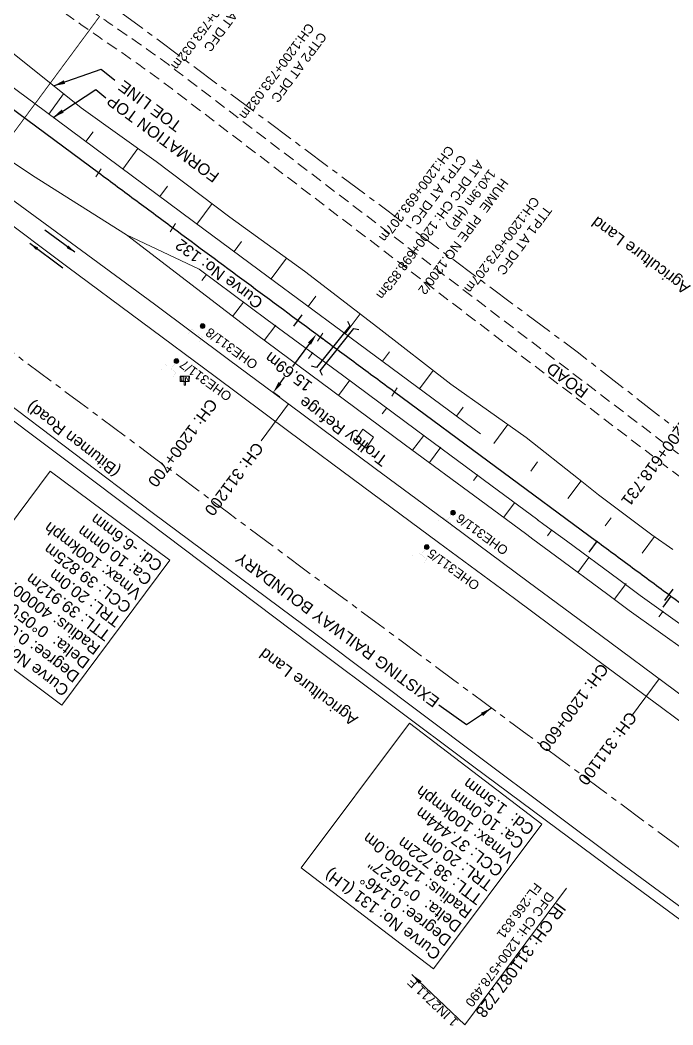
# Model space of a CAD drawing. Header units: metres. Extents: x 628798 to 649928, y 3375999 to 3390963.
# Drawn here: x 635751.7 to 635893.2, y 3386345.8 to 3386563.5 of the extents above; entities that cross this region are included whole.
import ezdxf
from ezdxf.enums import TextEntityAlignment as Align

# ---------------------------------------------------------------- set-up
doc = ezdxf.new("R2010")
doc.units = ezdxf.units.M
doc.header["$MEASUREMENT"] = 0
doc.header["$PDSIZE"] = 5
for name, pattern in [('CENTER', [2, 1.25, -0.25, 0.25, -0.25]), ('CENTER2', [1.125, 0.75, -0.125, 0.125, -0.125]), ('DASHED', [0.75, 0.5, -0.25]), ('PHANTOM2', [1.25, 0.625, -0.125, 0.125, -0.125, 0.125, -0.125])]:
    doc.linetypes.add(name, pattern=pattern)
doc.layers.get('Defpoints').update_dxf_attribs({"lineweight": 0})
for name, color, linetype, lineweight in [('_0', 7, 'Continuous', 0), ('C-ALIG-DG-LINE', 1, 'CENTER2', 70), ('C-ALIG-LABL-DG', 1, 'Continuous', 25), ('C-ALIG-LABL-DG-MARK', 1, 'Continuous', 25), ('Cardinal_Leader', 10, 'Continuous', 0), ('DFCC BOUNDARY', 6, 'CENTER', 0), ('DFCCIL TRACK', 1, 'Continuous', 0), ('Existing Chainage', 7, 'Continuous', 0), ('Existing IR Track', 143, 'Continuous', 0), ('Existing Railway Boundary', 7, 'CENTER', 0), ('flow direction', 7, 'Continuous', 0), ('MATCH LINE', 7, 'Continuous', 0), ('Name Board', 251, 'Continuous', 0), ('OHE MAST', 8, 'Continuous', 0), ('Proposed Curve_Details', 10, 'Continuous', 0), ('PROPOSED DFCC TOE LINE', 239, 'Continuous', 0), ('PROPOSED DFCC TOE SLOPES', 239, 'Continuous', 0), ('PROPOSED FORMATION LINE - PLAN', 187, 'Continuous', 0), ('PROPOSED GRADES IN PLAN', 10, 'Continuous', 0), ('Proposed TPTC Chainages', 10, 'Continuous', 0), ('Side Details', 251, 'Continuous', 0), ('Subroad Edge', 34, 'Continuous', 0), ('Text', 251, 'Continuous', 0), ('Trolley Stand', 251, 'Continuous', 0)]:
    doc.layers.add(name, color=color, linetype=linetype, lineweight=lineweight)
for name, color, linetype in [('Dimension', 10, 'Continuous'), ('PROPOSED ROAD', 10, 'Continuous'), ('Road', 1, 'Continuous')]:
    doc.layers.add(name, color=color, linetype=linetype)
doc.styles.add('ARIAL', font='arial.ttf')
doc.styles.add('NB', font='swissbo.ttf', dxfattribs={"height": 1.5})
doc.styles.get("Standard").update_dxf_attribs({"font": 'arial.ttf'})
doc.styles.add('Style-Arial', font='arial.ttf')
doc.styles.add('Text', font='arial.ttf', dxfattribs={"height": 2})
doc.dimstyles.new('DIM', dxfattribs={"dimtxt": 2.5, "dimasz": 2.5, "dimexe": 0.18, "dimexo": 0.0625, "dimgap": 0.09, "dimtad": 0, "dimtih": 1, "dimtoh": 1, "dimdec": 3, "dimzin": 0, "dimdsep": 46, "dimtxsty": 'Standard', "dimcen": 0.09, "dimadec": 0, "dimazin": 0, "dimtfac": 1, "dimtdec": 3, "dimtofl": 0, "dimtmove": 0, "dimatfit": 3, "dimfxl": 1, "dimtolj": 1, "dimtzin": 0, "dimarcsym": 0})
doc.dimstyles.new('ISO-25', dxfattribs={"dimtxt": 2.5, "dimasz": 2.5, "dimexe": 1.25, "dimexo": 0.625, "dimtad": 1, "dimtxsty": 'Standard', "dimcen": 2.5, "dimadec": 0, "dimazin": 0, "dimtfac": 1, "dimtmove": 0, "dimatfit": 3, "dimfxl": 1, "dimarcsym": 0})
doc.dimstyles.get("Standard").update_dxf_attribs({"dimtxt": 2.5, "dimasz": 2.5, "dimexe": 0.18, "dimexo": 0.0625, "dimgap": 0.09, "dimtad": 0, "dimtih": 1, "dimtoh": 1, "dimdec": 3, "dimzin": 0, "dimdsep": 46, "dimtxsty": 'Standard', "dimcen": 0.09, "dimadec": 0, "dimazin": 0, "dimtfac": 1, "dimtdec": 3, "dimtofl": 0, "dimtmove": 0, "dimatfit": 3, "dimfxl": 1, "dimtolj": 1, "dimtzin": 0, "dimarcsym": 0})

# ---------------------------------------------------------------- blocks, each defined once
blk = doc.blocks.new('NB')
for p, q in [((-0.98, 0.82), (-0.98, 1.98)), ((-0.98, 1.98), (0.98, 1.98)), ((-0.98, 0.82), (0.98, 0.82)), ((-0.13, 0.82), (-0.13, 0)), ((-0.13, 0), (0.13, 0)), ((0.13, 0.82), (0.13, 0)), ((0.98, 1.98), (0.98, 0.82))]:
    blk.add_line(p, q)
at = {"style": 'NB', "width": 1.025371}
blk.add_text('NB', height=0.988, rotation=180, dxfattribs=at).set_placement((-0.02, 1.38), align=Align.MIDDLE_CENTER)
blk = doc.blocks.new('OHE MAST')
h = blk.add_hatch(color=256)
edge = h.paths.add_edge_path()
edge.add_arc((0, 0), 0.514, 0, 360)
at = {"const_width": 0.01, "flags": 128}
for points in [[(1.5, 3.5), (1.5, 2), (-1.5, 2), (-1.5, 3.5)], [(0, 2), (0, 0)]]:
    blk.add_lwpolyline(points, dxfattribs=at)
blk.add_circle((0, 0), 0.514)
blk = doc.blocks.new('*D79')
at = {"layer": 'Defpoints', "color": 0, "transparency": 16777216}
for p in [(635817.48, 3386494.32), (635806.6, 3386482.86), (635808.12, 3386481.73)]:
    blk.add_point(p, dxfattribs=at)
at = {"layer": 'Dimension', "color": 0, "lineweight": -2, "transparency": 16777216}
for p, q in [((635817.38, 3386494.4), (635815.86, 3386495.53)), ((635814.47, 3386493.45), (635810.76, 3386488.46)), ((635808.09, 3386484.87), (635809.09, 3386486.21)), ((635808.02, 3386481.81), (635806.5, 3386482.94))]:
    blk.add_line(p, q, dxfattribs=at)
at = {"layer": 'Dimension', "color": 0, "transparency": 16777216}
for points in [[(635814.13, 3386493.7), (635814.8, 3386493.2), (635815.96, 3386495.45)], [(635807.76, 3386485.12), (635808.43, 3386484.62), (635806.6, 3386482.86)]]:
    blk.add_solid(points, dxfattribs=at)
at = {"layer": 'Dimension', "color": 0, "lineweight": 0, "transparency": 16777216, "insert": (635809.92, 3386487.33), "char_height": 2.5, "attachment_point": 5, "rotation": 143, "style": 'Style-Arial'}
blk.add_mtext('\\A1;15.69m', dxfattribs=at)
blk = doc.blocks.new('TerminatorOpen_0.5')
at = {"color": 0, "linetype": 'ByBlock', "lineweight": -2}
for q in [(-1, 0.25), (-1, 0), (-1, -0.25)]:
    blk.add_line((0, 0), q, dxfattribs=at)
blk = doc.blocks.new('Tick Hor')
blk.add_lwpolyline([(-0.5, 0), (0.5, 0)])

msp = doc.modelspace()

# ---------------------------------------------------------------- linework, layer by layer
at = {"layer": 'C-ALIG-DG-LINE', "color": 1, "linetype": 'Continuous', "lineweight": 30, "flags": 128}
msp.add_lwpolyline([(635922.8496, 3386416.3589, 0.00078007), (635892.7899, 3386438.6844), (635892.2714, 3386439.0683), (635891.7528, 3386439.4521), (635891.2342, 3386439.8359), (635890.7156, 3386440.2197), (635890.197, 3386440.6034), (635889.6783, 3386440.9872), (635889.1597, 3386441.3709), (635888.641, 3386441.7546), (635888.1223, 3386442.1382), (635887.6036, 3386442.5219), (635887.0849, 3386442.9055), (635886.5662, 3386443.2891), (635886.0474, 3386443.6727), (635885.5287, 3386444.0562), (635885.0099, 3386444.4398), (635884.4911, 3386444.8233), (635883.9724, 3386445.2069), (635883.4536, 3386445.5904), (635882.9348, 3386445.9739), (635882.4159, 3386446.3574), (635881.8971, 3386446.7409), (635881.3783, 3386447.1243), (635880.8595, 3386447.5078), (635880.3406, 3386447.8913), (635879.8218, 3386448.2747), (635879.3029, 3386448.6582), (635878.7841, 3386449.0416), (635878.2652, 3386449.425), (635877.7464, 3386449.8085), (635877.2275, 3386450.1919), (635876.7087, 3386450.5754), (635832.8975, 3386482.9517), (635832.3787, 3386483.3351), (635831.8598, 3386483.7186), (635831.341, 3386484.102), (635830.8221, 3386484.4854), (635830.3033, 3386484.8689), (635829.7844, 3386485.2523), (635829.2656, 3386485.6358), (635828.7467, 3386486.0192), (635828.2279, 3386486.4026), (635827.709, 3386486.7861), (635827.1902, 3386487.1695), (635826.6713, 3386487.553), (635826.1525, 3386487.9364), (635825.6336, 3386488.3199), (635825.1148, 3386488.7034), (635824.596, 3386489.0868), (635824.0772, 3386489.4703), (635823.5583, 3386489.8538), (635823.0395, 3386490.2373), (635822.5207, 3386490.6207), (635822.0019, 3386491.0042), (635821.4831, 3386491.3877), (635820.9643, 3386491.7712), (635820.4455, 3386492.1547), (635819.9267, 3386492.5383), (635819.4079, 3386492.9218), (635818.8891, 3386493.3053), (635818.3703, 3386493.6888), (635817.8515, 3386494.0724), (635817.3328, 3386494.4559), (635816.814, 3386494.8395, -0.0002489), (635784.8037, 3386518.5321), (635784.2853, 3386518.9162), (635783.7669, 3386519.3003), (635783.2486, 3386519.6844), (635782.7302, 3386520.0685), (635782.2119, 3386520.4526), (635781.6935, 3386520.8367), (635781.1752, 3386521.2208), (635780.6568, 3386521.605), (635780.1385, 3386521.9891), (635779.6202, 3386522.3733), (635779.1019, 3386522.7574), (635778.5835, 3386523.1416), (635778.0652, 3386523.5257), (635777.5469, 3386523.9099), (635777.0286, 3386524.2941), (635776.5103, 3386524.6783), (635775.992, 3386525.0624), (635775.4737, 3386525.4466), (635774.9554, 3386525.8308), (635774.4371, 3386526.215), (635773.9188, 3386526.5992), (635773.4005, 3386526.9834), (635772.8822, 3386527.3676), (635772.3639, 3386527.7518), (635771.8456, 3386528.136), (635771.3274, 3386528.5202), (635770.8091, 3386528.9044), (635770.2908, 3386529.2886), (635769.7725, 3386529.6728), (635769.2542, 3386530.057), (635768.7359, 3386530.4412), (635753.4341, 3386541.7847), (635026.5944, 3387080.6006)], format="xyb", dxfattribs=at)
at = {"layer": 'C-ALIG-LABL-DG-MARK', "color": 1, "linetype": 'Continuous', "lineweight": 25}
for p, q in [((635876.7885, 3386450.6838), (635874.996, 3386448.2782)), ((635892.8193, 3386438.7249), (635891.0248, 3386436.3208))]:
    msp.add_line(p, q, dxfattribs=at)
at = {"layer": 'Cardinal_Leader', "linetype": 'Continuous', "lineweight": 13}
for p, q in [((635768.1523, 3386529.5558), (635769.3196, 3386531.3267)), ((635784.25, 3386517.6866), (635785.4173, 3386519.4576)), ((635816.2303, 3386493.954), (635817.3976, 3386495.725)), ((635832.3141, 3386482.066), (635833.4815, 3386483.837))]:
    msp.add_line(p, q, dxfattribs=at)
at = {"layer": 'DFCC BOUNDARY', "ltscale": 5, "flags": 128}
msp.add_lwpolyline([(636654.5261, 3385940.3931), (636669.6585, 3385960.7743), (636662.1193, 3385966.3722), (636643.5602, 3385980.1524), (636623.2864, 3385995.2004), (636603.0411, 3386010.2273), (636601.4082, 3386011.4389), (636586.2636, 3385991.0412), (636568.0107, 3385966.4571), (636550.348, 3385979.5622), (636531.0292, 3385993.896), (636512.8723, 3386007.4061), (636494.6223, 3386020.9855), (636478.6223, 3386032.853), (636462.6421, 3386044.7059), (636445.6824, 3386057.2864), (636428.7231, 3386069.8668), (636412.8636, 3386081.6666), (636396.9152, 3386093.5326), (636381.1027, 3386105.2279), (636365.4251, 3386116.8234), (636349.468, 3386128.6377), (636333.5586, 3386140.4168), (636317.7135, 3386152.2062), (636301.7194, 3386164.1064), (636285.757, 3386175.9393), (636269.6961, 3386187.8452), (636253.6842, 3386199.7353), (636237.5515, 3386211.7151), (636221.8027, 3386223.4057), (636206.045, 3386235.1031), (636187.1562, 3386249.1232), (636153.4881, 3386274.1306), (636138.7328, 3386285.1), (636122.4567, 3386297.1865), (636106.2444, 3386309.2256), (636090.1404, 3386321.1956), (636086.5862, 3386323.8375), (636089.3865, 3386327.6049), (636085.2267, 3386331.2857), (635984.4865, 3386406.8745), (635943.3489, 3386437.391), (635902.6426, 3386468.2123), (635872.4887, 3386491.6441), (635687.0199, 3386629.677)], dxfattribs=at)
at = {"layer": 'DFCCIL TRACK', "color": 1, "lineweight": 30}
for points in [[(635822.6874, 3386498.3264), (635823.2004, 3386497.3126), (635815.9873, 3386488.2561), (635814.8844, 3386488.5291)], [(635817.2959, 3386486.5507), (635816.7939, 3386487.5699), (635824.097, 3386496.7396), (635825.2028, 3386496.4783)]]:
    msp.add_lwpolyline(points, dxfattribs=at)
at = {"layer": 'Existing Chainage', "linetype": 'Continuous', "lineweight": 13, "flags": 128}
for points in [[(635803.9821, 3386472.3464), (635809.9501, 3386480.3703)], [(635884.2945, 3386412.7549), (635890.2576, 3386420.7825)]]:
    msp.add_lwpolyline(points, dxfattribs=at)
at = {"layer": 'Existing IR Track', "flags": 128}
for points in [[(636082.5103, 3386277.6952), (636050.7144, 3386301.4026), (636035.0427, 3386313.2018), (636019.4262, 3386324.7131), (635988.1643, 3386348.0618), (635972.6515, 3386359.6463), (635957.0444, 3386371.3012), (635941.0032, 3386383.1823), (635924.7498, 3386395.2182), (635909.1143, 3386406.8039), (635893.5561, 3386418.3323), (635877.5939, 3386430.1892), (635861.889, 3386441.8551), (635845.2638, 3386454.1577), (635828.7356, 3386466.3981), (635812.8294, 3386478.2288), (635796.9538, 3386490.0368), (635780.8645, 3386501.9648), (635765.0358, 3386513.5917), (635732.6829, 3386537.342)], [(636063.8922, 3386285.8823), (636047.7717, 3386297.8646), (636032.221, 3386309.4223), (636016.6541, 3386320.992), (636000.9244, 3386332.6982), (635985.2168, 3386344.388), (635969.8151, 3386355.8422), (635954.3954, 3386367.3097), (635938.1771, 3386379.3576), (635921.996, 3386391.3778), (635906.3127, 3386403.0118), (635890.7388, 3386414.5645), (635874.793, 3386426.3994), (635858.8937, 3386438.1996), (635842.4566, 3386450.3731), (635825.9952, 3386462.5647), (635810.0115, 3386474.4327), (635794.0252, 3386486.3027), (635778.0579, 3386498.1798), (635762.131, 3386510.0268), (635746.0623, 3386521.9987)]]:
    msp.add_lwpolyline(points, dxfattribs=at)
at = {"layer": 'Existing Railway Boundary', "ltscale": 5, "flags": 128}
msp.add_lwpolyline([(631983.38, 3389039.032), (631997.7807, 3389029.4226), (631998.0481, 3389028.4172), (632017.689, 3389013.381), (632054.7643, 3388986.9088), (632106.6339, 3388955.856), (632154.9467, 3388925.0992), (632230.8669, 3388875.9972), (632261.2753, 3388857.0709), (632290.5359, 3388840.2738), (632385.6616, 3388776.6365), (632400.5735, 3388766.5357), (632397.5375, 3388762.1235), (632395.5364, 3388759.1088), (632389.2973, 3388750.367), (632386.7075, 3388746.9674), (632380.0799, 3388739.4039), (632361.8258, 3388715.063), (632365.1364, 3388712.5802), (632373.8273, 3388706.8724), (632388.4278, 3388697.2834), (632403.5607, 3388687.3436), (632418.7904, 3388677.3402), (632434.5002, 3388667.0345), (632450.2517, 3388656.7014), (632466.7864, 3388645.8571), (632483.3195, 3388635.0137), (632501.7611, 3388622.9148), (632520.2525, 3388610.7831), (632536.8197, 3388599.9238), (632553.3588, 3388589.0829), (632565.8495, 3388580.885), (632578.4671, 3388572.604), (632596.9196, 3388560.5289), (632615.4939, 3388548.3741), (632635.6038, 3388535.295), (632652.8405, 3388523.9973), (632669.9946, 3388512.743), (632686.4084, 3388501.9869), (632696.8068, 3388495.1588), (632732.8678, 3388550.0585), (632815.552, 3388494.313), (632865.8266, 3388462.6693), (632954.7858, 3388408.1832), (633025.1519, 3388369.9037), (633056.7277, 3388353.8904), (633065.1399, 3388349.0145), (633088.5914, 3388328.9973), (633152.5885, 3388273.22), (633202.5468, 3388242.3953), (633264.4413, 3388204.6969), (633318.529, 3388171.7998), (633353.1394, 3388148.7029), (633406.9301, 3388112.3266), (633420.502, 3388103.4378), (633436.8123, 3388092.7008), (633466.2362, 3388073.356), (633479.8402, 3388064.4269), (633497.3225, 3388052.9837), (633514.7073, 3388041.6043), (633531.7969, 3388030.3277), (633546.129, 3388020.9518), (633562.4852, 3388010.2117), (633576.5949, 3388000.9466), (633594.4174, 3387989.2137), (633606.8568, 3387981.0241), (633607.7091, 3387982.3188), (633610.8424, 3387980.256), (633626.8506, 3387969.7582), (633642.9494, 3387959.201), (633660.1619, 3387947.8844), (633677.4438, 3387936.5221), (633693.0899, 3387926.2037), (633708.7685, 3387915.8637), (633726.0343, 3387904.4973), (633743.3468, 3387893.1002), (633758.2779, 3387883.3197), (633773.1647, 3387873.5681), (633789.2894, 3387862.9617), (633805.4356, 3387852.3412), (633820.4764, 3387842.4668), (633835.4704, 3387832.6232), (633852.0416, 3387821.7432), (633886.4734, 3387799.1411), (633904.4207, 3387787.3621), (633919.3393, 3387777.5707), (633934.3023, 3387767.7502), (633949.6629, 3387757.6969), (633964.9235, 3387747.7091), (633980.0551, 3387737.7098), (633995.2041, 3387727.6988), (634012.3387, 3387716.4289), (634029.3333, 3387705.2512), (634045.5362, 3387694.5849), (634061.6293, 3387683.9862), (634078.9907, 3387672.5929), (634096.3149, 3387661.224), (634113.1506, 3387650.1721), (634130.0059, 3387639.1072), (634145.8823, 3387628.6414), (634161.8963, 3387618.085), (634177.8703, 3387607.6107), (634193.7633, 3387597.1895), (634209.9993, 3387586.506), (634226.097, 3387575.9134), (634243.1652, 3387564.6955), (634260.1615, 3387553.5249), (634275.6177, 3387543.3646), (634291.1318, 3387533.1662), (634296.8083, 3387529.4449), (634291.9143, 3387522.0113), (634301.9583, 3387515.4268), (634317.7028, 3387505.1053), (634344.1271, 3387487.7818), (634370.6963, 3387470.3636), (634386.1901, 3387460.3813), (634401.9429, 3387450.229), (634426.4972, 3387434.0857), (634451.3792, 3387417.727), (634475.9114, 3387401.5928), (634500.3759, 3387385.5031), (634523.6732, 3387370.1555), (634547.0997, 3387354.7227), (634564.8006, 3387343.068), (634582.571, 3387331.3674), (634601.3879, 3387318.9723), (634620.2858, 3387306.5238), (634639.3106, 3387294.0156), (634658.1243, 3387281.6461), (634679.4814, 3387267.2836), (634702.026, 3387254.0413), (634712.9167, 3387246.4104), (634726.0042, 3387238.4627), (634737.8854, 3387230.0656), (634750.9438, 3387221.7267), (634764.9008, 3387212.4131), (634775.612, 3387204.6159), (634789.3703, 3387195.959), (634801.4607, 3387188.869), (634814.7172, 3387180.8194), (634815.4987, 3387180.2694), (634827.9598, 3387171.3498), (634840.5994, 3387164.128), (634854.2176, 3387155.5292), (634871.8787, 3387143.9515), (634877.6173, 3387139.7695), (634887.5373, 3387132.4757), (634902.4262, 3387121.5277), (634921.3448, 3387107.4791), (634940.6674, 3387093.1306), (634962.2421, 3387077.0753), (634984.1126, 3387060.8), (635000.5185, 3387048.6195), (635017.0238, 3387036.3652), (635035.7455, 3387022.426), (635054.4369, 3387008.5092), (635082.1937, 3386987.9155), (635109.8573, 3386967.3911), (635134.2436, 3386949.2611), (635158.5309, 3386931.2047), (635180.7563, 3386914.7058), (635202.7867, 3386898.3516), (635206.1213, 3386895.8016), (635211.1242, 3386892.0437), (635230.1367, 3386877.9281), (635249.207, 3386863.7701), (635270.9723, 3386847.61), (635292.819, 3386831.3895), (635313.1117, 3386816.3456), (635333.3618, 3386801.3334), (635352.372, 3386787.2182), (635371.5331, 3386772.9909), (635390.4616, 3386758.9197), (635409.8226, 3386744.527), (635427.2062, 3386731.6093), (635445.0434, 3386718.3546), (635461.6171, 3386706.0794), (635478.4695, 3386693.5976), (635493.4196, 3386682.4884), (635508.6023, 3386671.2062), (635518.0063, 3386664.2196), (635527.5618, 3386657.1206), (635543.461, 3386645.2907), (635559.7145, 3386633.1978), (635591.676, 3386610.2688), (635606.0755, 3386599.5015), (635620.6466, 3386588.6057), (635636.5434, 3386576.7606), (635652.3995, 3386564.9458), (635668.2493, 3386553.1365), (635683.9787, 3386541.4169), (635700.2614, 3386528.9886), (635716.7419, 3386516.4094), (635732.9183, 3386504.3569), (635749.0007, 3386492.3748), (635764.9276, 3386480.5277), (635780.91, 3386468.6394), (635796.8963, 3386456.7694), (635812.8908, 3386444.8934), (635829.3631, 3386432.6938), (635845.7912, 3386420.527), (635861.6814, 3386408.7334), (635877.6317, 3386396.8953), (635893.2055, 3386385.3425), (635908.8769, 3386373.7174), (635925.058, 3386361.6972), (635941.2668, 3386349.6564), (635954.6645, 3386339.6926)], dxfattribs=at)
at = {"layer": 'MATCH LINE', "linetype": 'PHANTOM2', "ltscale": 15, "const_width": 0.2}
msp.add_lwpolyline([(635769.0339, 3386564.4122), (635692.8761, 3386461.4014)], dxfattribs=at)
at = {"layer": 'Proposed Curve_Details', "lineweight": 15}
for points in [[(635784.2068, 3386446.4944), (635760.762, 3386415.1352), (635734.8423, 3386434.4736), (635758.2871, 3386465.8328)], [(635864.7976, 3386389.3534), (635841.3528, 3386357.9942), (635812.6981, 3386379.835), (635836.1429, 3386411.1942)]]:
    msp.add_lwpolyline(points, close=True, dxfattribs=at)
at = {"layer": 'PROPOSED DFCC TOE LINE', "lineweight": 0, "flags": 128}
for points in [[(635749.3509, 3386557.0148), (635764.9696, 3386544.4999), (635781.2465, 3386532.8729), (635797.2417, 3386520.8659), (635813.4242, 3386509.1116), (635829.3092, 3386496.9559), (635845.0866, 3386484.6551), (635861.4209, 3386473.1056), (635872.8068, 3386464.1489), (635877.131, 3386460.7136), (635888.7024, 3386452.0019), (635893.2481, 3386448.8624)], [(635861.559, 3386452.0723), (635851.3934, 3386459.5846), (635835.3089, 3386471.4711), (635819.2248, 3386483.358), (635802.9532, 3386495.3909), (635774.822, 3386517.0297)]]:
    msp.add_lwpolyline(points, dxfattribs=at)
at = {"layer": 'PROPOSED DFCC TOE SLOPES', "flags": 128}
for points in [[(635757.9434, 3386543.1722), (635761.1791, 3386547.5371)], [(635765.9769, 3386537.2172), (635767.5524, 3386539.3425)], [(635774.0105, 3386531.2622), (635777.2963, 3386535.6946)], [(635782.0444, 3386525.3077), (635783.688, 3386527.5248)], [(635790.0786, 3386519.3536), (635793.3598, 3386523.7798)], [(635798.1155, 3386513.403), (635799.743, 3386515.5986)], [(635806.1526, 3386507.4528), (635809.4969, 3386511.9642)], [(635792.1221, 3386508.4342), (635791.1652, 3386507.1522)], [(635800.136, 3386502.4527), (635797.815, 3386499.3432)], [(635814.1922, 3386501.5061), (635815.8294, 3386503.7146)], [(635822.2321, 3386495.5596), (635825.4541, 3386499.906)], [(635807.172, 3386497.4749), (635804.6693, 3386494.1218)], [(635815.1859, 3386491.4934), (635814.2425, 3386490.2296)], [(635830.2742, 3386489.6161), (635831.7914, 3386491.6628)], [(635838.3162, 3386483.6725), (635841.2576, 3386487.6404)], [(635823.1997, 3386485.512), (635820.7504, 3386482.2305)], [(635831.2136, 3386479.5305), (635830.2567, 3386478.2485)], [(635846.3585, 3386477.7293), (635847.7851, 3386479.6538)], [(635854.4007, 3386471.786), (635857.4568, 3386475.9085)], [(635854.4007, 3386471.786), (635857.4568, 3386475.9085)], [(635839.2275, 3386473.549), (635836.8348, 3386470.3435)], [(635842.975, 3386471.0164), (635840.4685, 3386467.6582)], [(635862.443, 3386465.8428), (635863.9074, 3386467.8182)], [(635862.443, 3386465.8428), (635863.9074, 3386467.8182)], [(635850.9888, 3386465.0349), (635850.0455, 3386463.7711)], [(635870.4853, 3386459.8996), (635873.3283, 3386463.7346)], [(635870.4856, 3386459.8994), (635873.3289, 3386463.7341)], [(635859.0027, 3386459.0534), (635856.5532, 3386455.7716)], [(635878.5278, 3386453.9561), (635879.8284, 3386455.7101)], [(635878.5282, 3386453.9558), (635879.8289, 3386455.7097)], [(635867.0166, 3386453.072), (635866.0597, 3386451.79)], [(635886.57, 3386448.012), (635889.2491, 3386451.6244)], [(635886.5717, 3386448.0107), (635889.2528, 3386451.6218)], [(635875.0304, 3386447.0905), (635872.6379, 3386443.8851)], [(635883.1011, 3386441.4638), (635880.5463, 3386438.0409)], [(635891.1149, 3386435.4823), (635890.1716, 3386434.2184)]]:
    msp.add_lwpolyline(points, dxfattribs=at)
at = {"layer": 'PROPOSED FORMATION LINE - PLAN', "lineweight": 0, "flags": 128}
for points in [[(635851.5492, 3386473.8933), (635837.6714, 3386484.149), (635821.5875, 3386496.036), (635805.4898, 3386507.9431), (635789.3622, 3386519.884), (635773.2917, 3386531.7949), (635757.2249, 3386543.7047), (635741.288, 3386555.5187), (635725.222, 3386567.4287), (635709.094, 3386579.3847), (635693.0261, 3386591.2966), (635676.9429, 3386603.2187), (635660.876, 3386615.1297), (635644.8429, 3386627.0147), (635628.776, 3386638.9257), (635612.707, 3386650.8377), (635596.64, 3386662.7487), (635580.5489, 3386674.6767)], [(635774.822, 3386517.0297), (635754.4613, 3386529.8535), (635737.5576, 3386541.1061)], [(635863.9363, 3386455.2892), (635853.7706, 3386462.8016), (635837.6862, 3386474.688), (635821.6022, 3386486.5748), (635805.3315, 3386498.607), (635790.5533, 3386509.5456), (635774.822, 3386517.0297)], [(635967.7912, 3386378.0786), (635966.1533, 3386379.3012), (635950.7133, 3386390.8256), (635947.078, 3386393.539), (635933.9865, 3386403.3109), (635930.9549, 3386405.3893), (635918.5446, 3386414.8233), (635914.6724, 3386417.9258), (635903.3747, 3386426.1025), (635898.7725, 3386429.8244), (635886.1455, 3386438.8706), (635881.4954, 3386442.3128), (635870.1577, 3386450.6915), (635865.2925, 3386454.287), (635863.9281, 3386455.2953)], [(635967.7912, 3386378.0786), (635966.1533, 3386379.3012), (635950.7133, 3386390.8256), (635947.078, 3386393.539), (635933.9865, 3386403.3109), (635930.9549, 3386405.3893), (635918.5446, 3386414.8233), (635914.6724, 3386417.9258), (635903.3747, 3386426.1025), (635898.7725, 3386429.8244), (635886.1455, 3386438.8706), (635881.4954, 3386442.3128), (635870.1577, 3386450.6915), (635865.2925, 3386454.287), (635863.9281, 3386455.2953)], [(635965.3986, 3386374.8731), (635963.7606, 3386376.0957), (635948.3207, 3386387.6201), (635944.6854, 3386390.3334), (635931.6584, 3386400.0573), (635928.6123, 3386402.1456), (635916.0833, 3386411.6698), (635912.2478, 3386414.7429), (635900.9427, 3386422.925), (635896.348, 3386426.6408), (635883.7907, 3386435.6371), (635879.1155, 3386439.0977), (635867.7804, 3386447.4747), (635862.9152, 3386451.0701), (635861.5508, 3386452.0784)], [(635965.3986, 3386374.8731), (635963.7606, 3386376.0957), (635948.3207, 3386387.6201), (635944.6854, 3386390.3334), (635931.6584, 3386400.0573), (635928.6123, 3386402.1456), (635916.0833, 3386411.6698), (635912.2478, 3386414.7429), (635900.9427, 3386422.925), (635896.348, 3386426.6408), (635883.7907, 3386435.6371), (635879.1155, 3386439.0977), (635867.7804, 3386447.4747), (635862.9152, 3386451.0701), (635861.5508, 3386452.0784)]]:
    msp.add_lwpolyline(points, dxfattribs=at)
at = {"layer": 'PROPOSED GRADES IN PLAN'}
msp.add_line((635870.156, 3386375.467), (635848.1511, 3386345.8261), dxfattribs=at)
at = {"layer": 'Road', "linetype": 'DASHED', "lineweight": 13, "ltscale": 5, "flags": 128}
for points in [[(636623.5708, 3385920.7478), (636303.2572, 3386161.5411, 0.06736498), (636255.9992, 3386187.9808), (636255.4325, 3386188.2042, -0.06810955), (636208.5833, 3386214.5064), (636188.6496, 3386229.5841), (636160.5673, 3386250.8253, -0.05464124), (636129.1767, 3386280.4672), (636119.3687, 3386291.9972, 0.0535042), (636088.1128, 3386321.6463), (635787.8013, 3386550.9481, 0.01298241), (635775.1012, 3386560.1333), (635772.369, 3386562.0033, -0.00741719), (635760.2989, 3386570.5298), (635721.9712, 3386598.4667, -0.02215078), (635708.2637, 3386609.4194), (635698.717, 3386617.7663, 0.01359538), (635686.0713, 3386628.2299), (635665.4584, 3386644.3625)], [(636621.3175, 3385917.7503), (636301.0039, 3386158.5436, 0.06736498), (636254.6237, 3386184.4921), (636254.057, 3386184.7156, -0.06810955), (636206.3211, 3386211.5156), (636186.3874, 3386226.5933), (636158.3051, 3386247.8345, -0.05464124), (636126.3203, 3386278.0375), (636116.5124, 3386289.5675, 0.0535042), (636085.8371, 3386318.6658), (635785.5256, 3386547.9676, 0.01298241), (635772.9832, 3386557.0387), (635770.251, 3386558.9087, -0.00741719), (635758.0901, 3386567.4994), (635719.7623, 3386595.4363, -0.02215078), (635705.7954, 3386606.5963), (635696.2487, 3386614.9432, 0.01359538), (635683.7601, 3386625.2768), (635663.1472, 3386641.4094)]]:
    msp.add_lwpolyline(points, format="xyb", dxfattribs=at)
at = {"layer": 'Subroad Edge', "flags": 128}
for points in [[(635719.7267, 3386502.656), (635746.372, 3386482.555), (635780.3991, 3386456.8394), (635816.1402, 3386430.304), (635851.0571, 3386404.0315), (635882.6996, 3386380.3679), (635907.0377, 3386362.4426), (635907.4231, 3386362.2217), (635948.7136, 3386331.0958), (635984.265, 3386304.23), (636024.4311, 3386275.0252)], [(635718.2817, 3386500.7668), (635743.299, 3386481.9071), (635779.346, 3386454.8982), (635814.7039, 3386428.2397), (635849.7786, 3386401.9299), (635881.3188, 3386378.5644), (635905.7158, 3386360.578), (635906.0671, 3386360.3232), (635947.3655, 3386329.1363), (635982.9289, 3386302.2785), (636023.0419, 3386273.0428)]]:
    msp.add_lwpolyline(points, dxfattribs=at)
at = {"layer": 'Trolley Stand', "flags": 128}
msp.add_lwpolyline([(635828.3828, 3386473.156), (635826.7637, 3386470.7702), (635824.4342, 3386472.5061), (635826.0534, 3386474.8923), (635828.3828, 3386473.156)], close=True, dxfattribs=at)

# ---------------------------------------------------------------- block references
at = {"layer": 'C-ALIG-LABL-DG', "color": 1, "linetype": 'Continuous', "lineweight": 25, "xscale": 3, "yscale": 3, "zscale": 3}
for p, rotation in [((635811.9183, 3386498.4599), 233.5126158565695), ((635892.3358, 3386439.0206), 233.4905746805407)]:
    msp.add_blockref('Tick Hor', p, dxfattribs=dict(at, rotation=rotation))
at = {"layer": 'Name Board', "linetype": 'Continuous', "xscale": 0.9997814889996552, "yscale": 0.9997814889996552, "zscale": 0.9997814889996552, "rotation": 359.870099273837}
msp.add_blockref('NB', (635787.4492, 3386484.4454), dxfattribs=at)
at = {"layer": 'OHE MAST', "color": 2, "rotation": 143.3908318566117}
for p in [(635791.3024, 3386497.2489), (635785.6324, 3386489.6564), (635845.5919, 3386456.7865), (635839.8913, 3386449.3571)]:
    msp.add_blockref('OHE MAST', p, dxfattribs=at)

# ---------------------------------------------------------------- texts
at = {"layer": 'C-ALIG-LABL-DG', "color": 1, "lineweight": 0, "style": 'ARIAL'}
for s, rotation, p in [('CH: 1200+700', 233.512616, (635792.7207, 3386481.7605)), ('CH: 1200+600', 233.490575, (635877.4557, 3386424.3924))]:
    msp.add_text(s, height=2.5, rotation=rotation, dxfattribs=at).set_placement(p)
at = {"layer": 'Existing Chainage', "lineweight": 0, "char_height": 2.5, "attachment_point": 6, "line_spacing_factor": 0.6, "style": 'Style-Arial'}
for s, insert, rotation in [('CH: 311200', (635792.5724, 3386456.613), 233.358831), ('CH: 311100', (635873.5141, 3386398.2375), 233.394527)]:
    msp.add_mtext(s, dxfattribs=dict(at, insert=insert, rotation=rotation))
at = {"layer": 'Existing Railway Boundary', "linetype": 'Continuous', "ltscale": 5}
msp.add_text('EXISTING RAILWAY BOUNDARY', height=2.5, rotation=143.5, dxfattribs=at).set_placement((635799.6583, 3386448.4071), align=Align.RIGHT)
at = {"layer": 'OHE MAST'}
for s, p in [('OHE311/8', (635792.9097, 3386497.0215)), ('OHE311/7', (635787.2842, 3386490.0968)), ('OHE311/6', (635847.2121, 3386456.7481)), ('OHE311/5', (635840.9936, 3386449.1362))]:
    msp.add_text(s, height=2, rotation=144, dxfattribs=at).set_placement(p, align=Align.RIGHT)
at = {"layer": 'Proposed Curve_Details', "color": 1, "style": 'ARIAL'}
msp.add_text('Curve No: 132', height=2.5, rotation=143.141408, dxfattribs=at).set_placement((635804.6384, 3386502.7828))
at = {"layer": 'Proposed Curve_Details', "color": 1, "lineweight": 0, "char_height": 2.5, "attachment_point": 7, "rotation": 143.141408, "line_spacing_factor": 0.9, "style": 'ARIAL'}
for s, insert in [('Curve No: 132 (RH)\\PDegree: 0.044%%D\\PDelta:  0%%D05\'08"\\PRadius: 40000.0m\\PTTL: 39.912m\\PTRL: 20.0m\\PCCL: 39.825m\\PVmax: 100kmph\\PCa: 10.0mm\\PCd: -6.6mm', (635782.8655, 3386445.8603)), ('Curve No: 131 (LH)\\PDegree: 0.146%%D\\PDelta:  0%%D16\'27"\\PRadius: 12000.0m\\PTTL: 38.722m\\PTRL: 20.0m\\PCCL: 37.444m\\PVmax: 100kmph\\PCa: 10.0mm\\PCd:  1.5mm', (635863.4563, 3386388.7194))]:
    msp.add_mtext(s, dxfattribs=dict(at, insert=insert))
at = {"layer": 'PROPOSED DFCC TOE LINE', "lineweight": 0}
msp.add_text(' TOE LINE', height=2.5, rotation=143.4476, dxfattribs=at).set_placement((635774.2509, 3386550.6445), align=Align.RIGHT)
at = {"layer": 'PROPOSED FORMATION LINE - PLAN', "lineweight": 0}
msp.add_text(' FORMATION TOP', height=2.5, rotation=143.4476, dxfattribs=at).set_placement((635771.7667, 3386547.4955, 306.8582), align=Align.RIGHT)
at = {"layer": 'PROPOSED GRADES IN PLAN', "char_height": 2, "style": 'ARIAL'}
for s, insert, width, attachment_point, rotation, line_spacing_factor in [('\\pxsm1;DFC CH: 1200+578.490\\PFL:266.831', (635865.4786, 3386375.2372), 60.527311, 4, 233.444428, 0.84), ('1 IN2711 F', (635846.9067, 3386346.7143), 29.912826, 7, 136.479784, 0.72)]:
    msp.add_mtext(s, dxfattribs=dict(at, insert=insert, width=width, attachment_point=attachment_point, rotation=rotation, line_spacing_factor=line_spacing_factor))
at = {"layer": 'PROPOSED GRADES IN PLAN', "color": 7, "insert": (635869.2443, 3386371.7773), "char_height": 2.5, "attachment_point": 4, "rotation": 233.106275, "line_spacing_factor": 0.84, "style": 'ARIAL'}
msp.add_mtext('IR CH: 311087.728', dxfattribs=at)
at = {"layer": 'PROPOSED ROAD', "lineweight": 0}
msp.add_text('ROAD', height=2.5, rotation=143, dxfattribs=at).set_placement((635866.315, 3386488.5404), align=Align.MIDDLE_RIGHT)
at = {"layer": 'Proposed TPTC Chainages', "color": 1, "char_height": 2, "attachment_point": 1, "style": 'Style-Arial'}
for s, insert, width, rotation in [('TTP2 AT DFC \\PCH:1200+753.032m', (635803.5685, 3386570.6734), 45.765872, 233.449969), ('CTP2 AT DFC \\PCH:1200+733.032m', (635818.3677, 3386559.9197), 46.078961, 233.427051), ('CTP1 AT DFC \\PCH:1200+693.207m', (635848.6792, 3386533.3642), 46.081914, 233.285607), ('TTP1 AT DFC \\PCH:1200+673.207m', (635867.1678, 3386522.289), 45.769782, 233.262689)]:
    msp.add_mtext(s, dxfattribs=dict(at, insert=insert, width=width, rotation=rotation))
at = {"layer": 'Proposed TPTC Chainages', "color": 1, "linetype": 'Continuous', "insert": (635854.2421, 3386530.8255), "char_height": 2, "width": 58.165922, "attachment_point": 4, "rotation": 233.262689, "line_spacing_factor": 0.6, "style": 'Style-Arial'}
msp.add_mtext('\\pxsm1,ql;HUME  PIPE NO.1200/2\\P1x0.9m (HP)\\PAT DFC CH: 1200+698.853m', dxfattribs=at)
at = {"layer": 'Side Details'}
for p in [(635897.1815, 3386505.9297), (635825.1696, 3386412.4284)]:
    msp.add_text('Agriculture Land', height=2.5, rotation=143.165844, dxfattribs=at).set_placement(p)
at = {"layer": 'Subroad Edge', "style": 'Text'}
msp.add_text('(Bitumen Road)', height=2.5, rotation=142.412284, dxfattribs=at).set_placement((635773.7052, 3386466.2396))
at = {"layer": 'Text', "style": 'Text'}
msp.add_text('Trolley Refuge', height=2.5, rotation=143.463545, dxfattribs=at).set_placement((635831.6489, 3386468.6784))

# ---------------------------------------------------------------- dimensions: what is measured, and where the dimension line sits
at = {"layer": 'Dimension', "color": 10, "lineweight": 0}
dim = msp.add_linear_dim(base=(635806.6009, 3386482.8605), p1=(635817.4797, 3386494.3244), p2=(635808.1206, 3386481.7311), angle=233.380876, dimstyle='Standard', override={"dimexe": 0.125, "dimexo": 0.125, "dimgap": 0.125, "dimtad": 1, "dimtih": 0, "dimtoh": 0, "dimzin": 11, "dimpost": 'm', "dimtxsty": 'Style-Arial', "dimsah": 1, "dimadec": 4, "dimazin": 3, "dimtmove": 2, "dimatfit": 1, "dimldrblk": 'TerminatorOpen_0.5', "dimfrac": 2, "dimtzin": 11}, dxfattribs=at)
dim.commit()
dim.dimension.update_dxf_attribs({"geometry": '*D79', "text_midpoint": (635809.9243, 3386487.3324), "dimtype": 129, "text_rotation": 143})

# ---------------------------------------------------------------- leaders
at = {"layer": '_0', "color": 1, "lineweight": 0}
msp.add_leader([(635836.6764, 3386356.7229), (635848.1511, 3386345.8261)], dimstyle='DIM', override={"dimgap": 0.09, "dimtad": 0}, dxfattribs=at)
at = {"layer": 'Existing Railway Boundary', "linetype": 'Continuous', "ltscale": 5}
msp.add_leader([(635853.9291, 3386414.4871), (635848.4897, 3386410.8381), (635842.5002, 3386415.1158)], dimstyle='ISO-25', override={"dimtxt": 3, "dimasz": 2.5, "dimgap": 0.625, "dimtad": 0, "dimdec": 3, "dimzin": 2, "dimtdec": 3}, dxfattribs=at)
at = {"layer": 'flow direction', "lineweight": 0}
for points in [[(635763.6107, 3386513.2419), (635757.1058, 3386518.0456)], [(635753.8452, 3386515.1771), (635761.0126, 3386509.8816)]]:
    msp.add_leader(points, dimstyle='ISO-25', override={"dimtxt": 0.5, "dimasz": 2, "dimtad": 0}, dxfattribs=at)
at = {"layer": 'PROPOSED DFCC TOE LINE', "lineweight": 0}
msp.add_leader([(635758.9921, 3386549.2896), (635769.3421, 3386552.8887), (635772.3025, 3386550.5506)], dimstyle='ISO-25', override={"dimtxt": 3, "dimasz": 2.5, "dimgap": 0.625, "dimtad": 0, "dimdec": 3, "dimzin": 2, "dimtdec": 3}, dxfattribs=at)
at = {"layer": 'PROPOSED FORMATION LINE - PLAN', "lineweight": 0}
msp.add_leader([(635758.8968, 3386542.4654), (635768.1409, 3386548.4854), (635770.3541, 3386546.7234)], dimstyle='ISO-25', override={"dimtxt": 3, "dimasz": 2.5, "dimgap": 0.625, "dimtad": 0, "dimdec": 3, "dimzin": 2, "dimtdec": 3}, dxfattribs=at)

# ---------------------------------------------------------------- next in the draw order: texts
at = {"layer": 'C-ALIG-LABL-DG', "color": 1, "linetype": 'Continuous', "lineweight": 25, "insert": (635882.8461, 3386458.703), "char_height": 2.5, "width": 44.373516, "attachment_point": 6, "rotation": 233.309136, "style": 'ARIAL', "bg_fill": 3, "box_fill_scale": 1.04, "bg_fill_color": 256, "bg_fill_true_color": 13158600, "bg_fill_transparency": 0}
msp.add_mtext('TTP2 AT CH: {\\fArial|b0|i0|c0|p39;1200+618.731}', dxfattribs=at)

doc.saveas('drawing.dxf')
